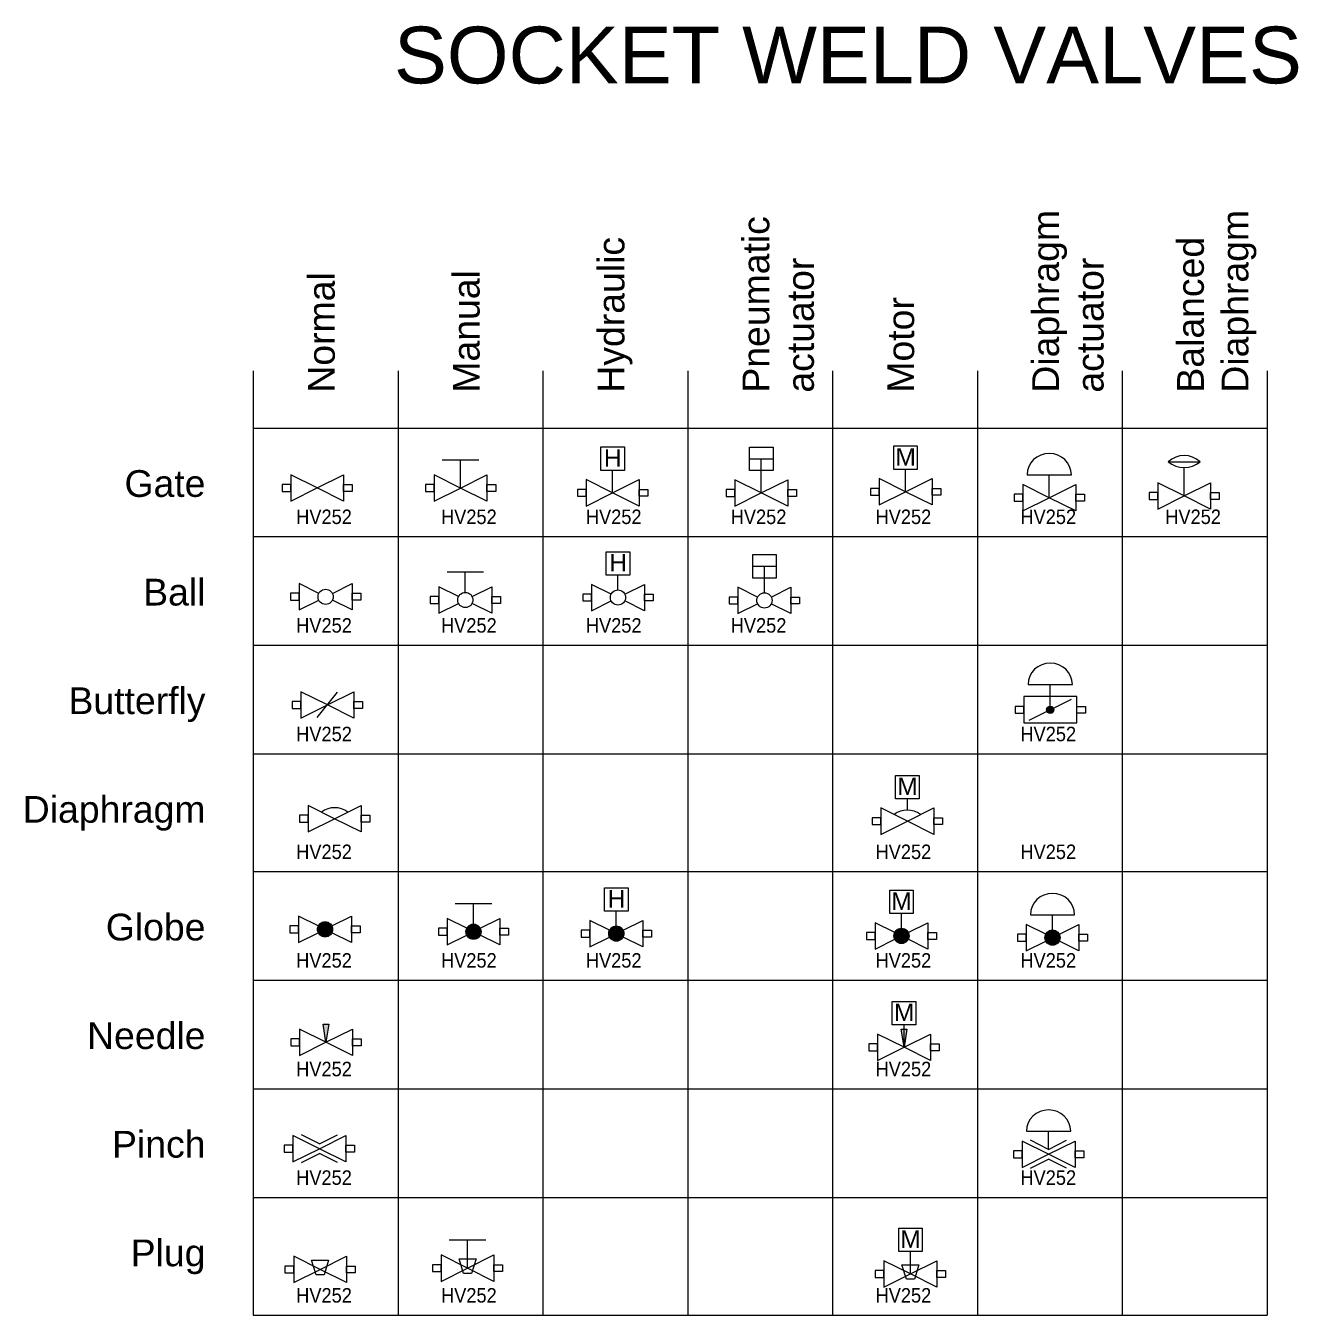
# Model space of a CAD drawing. Header units: millimetres. Extents: x -193 to 823, y -32 to 284.
# Drawn here: x 646.9 to 822.6, y 103.4 to 281.5 of the extents above; entities that cross this region are included whole.
import ezdxf
from ezdxf.enums import TextEntityAlignment as Align

# ---------------------------------------------------------------- set-up
doc = ezdxf.new("R2010")
doc.units = ezdxf.units.MM
doc.layers.add('-Testi', color=7, linetype='Continuous', lineweight=35)
doc.styles.get("Standard").update_dxf_attribs({"font": 'arial.ttf'})

# ---------------------------------------------------------------- blocks, each defined once
blk = doc.blocks.new('Valve Gate Socket Weld')
for points in [[(0, 0), (-3.65, 1.82), (-3.65, -1.82), (0, 0)], [(0, 0), (3.65, 1.82), (3.65, -1.82), (0, 0)]]:
    blk.add_lwpolyline(points)
for points in [[(-3.65, 0.48), (-4.85, 0.48), (-4.85, -0.48), (-3.65, -0.48)], [(3.65, 0.48), (4.85, 0.48), (4.85, -0.48), (3.65, -0.48)]]:
    blk.add_lwpolyline(points, close=True)
at = {"flags": 1}
for tag, p, height in [('TYPE', (0, 0), 0.25), ('DESCRIPTION', (-0.18, -0.41), 0.0703), ('CONNECTIONTYPE', (0, -0.24), 0.1)]:
    blk.add_attdef(tag, p, '', height=height, dxfattribs=at)
blk = doc.blocks.new('Valve Gate Manual Socket  Weld')
for p, q in [((-2.52, 3.91), (2.52, 3.91)), ((0, 0), (0, 3.91))]:
    blk.add_line(p, q)
for points in [[(0, 0), (-3.65, 1.82), (-3.65, -1.82), (0, 0)], [(0, 0), (3.65, 1.82), (3.65, -1.82), (0, 0)]]:
    blk.add_lwpolyline(points)
for points in [[(-3.65, 0.48), (-4.85, 0.48), (-4.85, -0.48), (-3.65, -0.48)], [(3.65, 0.48), (4.85, 0.48), (4.85, -0.48), (3.65, -0.48)]]:
    blk.add_lwpolyline(points, close=True)
at = {"flags": 1}
for tag, p, height in [('TYPE', (0, 0), 0.25), ('DESCRIPTION', (-0.05, -0.45), 0.0703), ('CONNECTIONTYPE', (0, -0.24), 0.1)]:
    blk.add_attdef(tag, p, '', height=height, dxfattribs=at)
blk = doc.blocks.new('Valve Gate Hydraulic Socket  Weld')
blk.add_line((0, 0), (0, 3.1))
for points in [[(-1.62, 3.1), (-1.62, 6.33), (1.62, 6.33), (1.62, 3.1)], [(-3.65, 0.48), (-4.85, 0.48), (-4.85, -0.48), (-3.65, -0.48)], [(3.65, 0.48), (4.85, 0.48), (4.85, -0.48), (3.65, -0.48)]]:
    blk.add_lwpolyline(points, close=True)
for points in [[(0, 0), (-3.65, 1.82), (-3.65, -1.82), (0, 0)], [(0, 0), (3.65, 1.82), (3.65, -1.82), (0, 0)]]:
    blk.add_lwpolyline(points)
at = {"layer": '-Testi', "insert": (0.01, 4.81), "char_height": 2.42, "width": 2.8313, "attachment_point": 5}
blk.add_mtext('H', dxfattribs=at)
at = {"flags": 1}
for tag, p, height in [('TYPE', (0, 0), 0.234), ('CONNECTIONTYPE', (0, -0.25), 0.1), ('DESCRIPTION', (0.03, -0.38), 0.0703)]:
    blk.add_attdef(tag, p, '', height=height, dxfattribs=at)
blk = doc.blocks.new('Valve Gate Pneumatic Socket Weld')
for p, q in [((-1.62, 4.73), (1.62, 4.73)), ((0, 0.01), (0, 4.73))]:
    blk.add_line(p, q)
for points in [[(-1.62, 3.11), (-1.62, 6.35), (1.62, 6.35), (1.62, 3.11)], [(-3.65, 0.49), (-4.85, 0.49), (-4.85, -0.46), (-3.65, -0.46)], [(3.65, 0.49), (4.85, 0.49), (4.85, -0.46), (3.65, -0.46)]]:
    blk.add_lwpolyline(points, close=True)
for points in [[(0, 0.01), (-3.65, 1.84), (-3.65, -1.81), (0, 0.01)], [(0, 0.01), (3.65, 1.84), (3.65, -1.81), (0, 0.01)]]:
    blk.add_lwpolyline(points)
at = {"flags": 1}
for tag, p, height in [('TYPE', (0, 0), 0.25), ('CONNECTIONTYPE', (0, -0.22), 0.1), ('DESCRIPTION', (0.01, -0.4), 0.0703)]:
    blk.add_attdef(tag, p, '', height=height, dxfattribs=at)
blk = doc.blocks.new('Valve Gate Motor Socket Weld')
blk.add_line((0, 0), (0, 3.1))
for points in [[(-1.62, 3.1), (-1.62, 6.33), (1.62, 6.33), (1.62, 3.1)], [(-3.65, 0.48), (-4.85, 0.48), (-4.85, -0.48), (-3.65, -0.48)], [(3.65, 0.48), (4.85, 0.48), (4.85, -0.48), (3.65, -0.48)]]:
    blk.add_lwpolyline(points, close=True)
for points in [[(0, 0), (-3.65, 1.82), (-3.65, -1.82), (0, 0)], [(0, 0), (3.65, 1.82), (3.65, -1.82), (0, 0)]]:
    blk.add_lwpolyline(points)
at = {"layer": '-Testi', "insert": (0.01, 4.81), "char_height": 2.42, "width": 2.8313, "attachment_point": 5}
blk.add_mtext('M', dxfattribs=at)
at = {"flags": 1}
for tag, p, height in [('TYPE', (0, 0), 0.25), ('CONNECTIONTYPE', (0, -0.24), 0.1), ('DESCRIPTION', (0.06, -0.49), 0.0703)]:
    blk.add_attdef(tag, p, '', height=height, dxfattribs=at)
blk = doc.blocks.new('Valve Ball Socket Weld')
for points in [[(-0.94, 0.47), (-3.65, 1.82), (-3.65, -1.82), (-0.94, -0.47)], [(0.94, 0.47), (3.65, 1.82), (3.65, -1.82), (0.94, -0.47)]]:
    blk.add_lwpolyline(points)
for points in [[(-3.65, 0.48), (-4.85, 0.48), (-4.85, -0.48), (-3.65, -0.48)], [(3.65, 0.48), (4.85, 0.48), (4.85, -0.48), (3.65, -0.48)]]:
    blk.add_lwpolyline(points, close=True)
blk.add_circle((0, 0), 1.05)
at = {"flags": 1}
for tag, p, height in [('TYPE', (0, 0), 0.25), ('CONNECTIONTYPE', (0, -0.24), 0.1), ('DESCRIPTION', (0.02, -0.43), 0.0703)]:
    blk.add_attdef(tag, p, '', height=height, dxfattribs=at)
blk = doc.blocks.new('Valve Gate Diaphragm Pneumatic Socket Weld')
for p, q in [((-3.05, 3.19), (3.05, 3.19)), ((0, 0.01), (0, 3.19))]:
    blk.add_line(p, q)
for points in [[(0, 0.01), (-3.65, 1.84), (-3.65, -1.81), (0, 0.01)], [(0, 0.01), (3.65, 1.84), (3.65, -1.81), (0, 0.01)]]:
    blk.add_lwpolyline(points)
for points in [[(-3.65, 0.49), (-4.85, 0.49), (-4.85, -0.46), (-3.65, -0.46)], [(3.65, 0.49), (4.85, 0.49), (4.85, -0.46), (3.65, -0.46)]]:
    blk.add_lwpolyline(points, close=True)
blk.add_ellipse((0, 3.19), major_axis=(-3.05, 0), ratio=0.967342, start_param=3.141593, end_param=6.283185)
at = {"flags": 1}
for tag, p, height in [('TYPE', (0, 0), 0.25), ('CONNECTIONTYPE', (0.02, -0.28), 0.1), ('DESCRIPTION', (0.04, -0.44), 0.0703)]:
    blk.add_attdef(tag, p, '', height=height, dxfattribs=at)
blk = doc.blocks.new('Valve Gate Balance Diaphgram Socket Flange')
for p, q in [((-2.2, 4.71), (2.2, 4.71)), ((0, 0), (0, 3.92))]:
    blk.add_line(p, q)
for points in [[(0, 0), (-3.65, 1.82), (-3.65, -1.82), (0, 0)], [(0, 0), (3.65, 1.82), (3.65, -1.82), (0, 0)]]:
    blk.add_lwpolyline(points)
for points in [[(-3.65, 0.48), (-4.85, 0.48), (-4.85, -0.48), (-3.65, -0.48)], [(3.65, 0.48), (4.85, 0.48), (4.85, -0.48), (3.65, -0.48)]]:
    blk.add_lwpolyline(points, close=True)
for centre, radius, start, end in [((0, 2.31), 3.26, 47.5925, 132.4075), ((0, 7.36), 3.44, 230.2863, 309.7137)]:
    blk.add_arc(centre, radius, start, end)
at = {"flags": 1}
for tag, p, height in [('TYPE', (0, 0), 0.25), ('CONNECTIONTYPE', (0, -0.24), 0.1), ('DESCRIPTION', (0.09, -0.34), 0.0703)]:
    blk.add_attdef(tag, p, '', height=height, dxfattribs=at)
blk = doc.blocks.new('Valve Ball Manual Socket Weld')
for p, q in [((-2.52, 3.91), (2.52, 3.91)), ((0, 1.05), (0, 3.91))]:
    blk.add_line(p, q)
for points in [[(-0.94, 0.47), (-3.65, 1.82), (-3.65, -1.82), (-0.94, -0.47)], [(0.94, 0.47), (3.65, 1.82), (3.65, -1.82), (0.94, -0.47)]]:
    blk.add_lwpolyline(points)
for points in [[(-3.65, 0.48), (-4.85, 0.48), (-4.85, -0.48), (-3.65, -0.48)], [(3.65, 0.48), (4.85, 0.48), (4.85, -0.48), (3.65, -0.48)]]:
    blk.add_lwpolyline(points, close=True)
blk.add_circle((0, 0), 1.05)
at = {"flags": 1}
for tag, p, height in [('TYPE', (0, 0), 0.25), ('CONNECTIONTYPE', (0, -0.24), 0.1), ('DESCRIPTION', (0.08, -0.5), 0.0703)]:
    blk.add_attdef(tag, p, '', height=height, dxfattribs=at)
blk = doc.blocks.new('Valve Ball Hydraulic Socket Weld')
blk.add_line((0, 1.05), (0, 3.1))
for points in [[(-1.62, 3.1), (-1.62, 6.33), (1.62, 6.33), (1.62, 3.1)], [(-3.65, 0.48), (-4.85, 0.48), (-4.85, -0.48), (-3.65, -0.48)], [(3.65, 0.48), (4.85, 0.48), (4.85, -0.48), (3.65, -0.48)]]:
    blk.add_lwpolyline(points, close=True)
for points in [[(-0.94, 0.47), (-3.64, 1.82), (-3.64, -1.82), (-0.94, -0.47)], [(0.94, 0.47), (3.65, 1.82), (3.65, -1.82), (0.94, -0.47)]]:
    blk.add_lwpolyline(points)
blk.add_circle((0, 0), 1.05)
at = {"layer": '-Testi', "insert": (0.01, 4.81), "char_height": 2.42, "width": 2.8313, "attachment_point": 5}
blk.add_mtext('H', dxfattribs=at)
at = {"flags": 1}
for tag, p, height in [('TYPE', (0, 0), 0.25), ('CONNECTIONTYPE', (0, -0.24), 0.1), ('DESCRIPTION', (0.05, -0.54), 0.0703)]:
    blk.add_attdef(tag, p, '', height=height, dxfattribs=at)
blk = doc.blocks.new('Valve Ball with Pneumatic actuator Socket Weld')
for p, q in [((-1.61, 4.72), (1.63, 4.72)), ((0.01, 1.06), (0.01, 4.72))]:
    blk.add_line(p, q)
for points in [[(-1.61, 3.1), (-1.61, 6.34), (1.63, 6.34), (1.63, 3.1)], [(-3.65, 0.48), (-4.85, 0.48), (-4.85, -0.48), (-3.65, -0.48)], [(3.65, 0.48), (4.85, 0.48), (4.85, -0.48), (3.65, -0.48)]]:
    blk.add_lwpolyline(points, close=True)
for points in [[(-0.93, 0.48), (-3.64, 1.83), (-3.64, -1.82), (-0.93, -0.46)], [(0.95, 0.48), (3.65, 1.83), (3.65, -1.82), (0.95, -0.46)]]:
    blk.add_lwpolyline(points)
blk.add_circle((0.01, 0.01), 1.05)
at = {"flags": 1}
for tag, p, height in [('TYPE', (0, 0), 0.1), ('CONNECTIONTYPE', (0, -0.24), 0.1), ('DESCRIPTION', (0.02, -0.43), 0.0703)]:
    blk.add_attdef(tag, p, '', height=height, dxfattribs=at)
blk = doc.blocks.new('Valve Butterfly Pneumatic Socket Weld')
h = blk.add_hatch(color=256)
h.dxf.hatch_style = 1
h.paths.add_polyline_path([(0.5, 0, 1), (-0.5, 0, 1)])
for p, q in [((-3.05, 3.51), (3.06, 3.51)), ((0, 0.5), (0, 3.51)), ((-2.91, -1.45), (2.91, 1.45))]:
    blk.add_line(p, q)
for points in [[(-3.64, -1.82), (3.65, -1.82), (3.65, 1.82), (-3.64, 1.82)], [(-3.65, 0.48), (-4.85, 0.48), (-4.85, -0.48), (-3.65, -0.48)], [(3.65, 0.48), (4.85, 0.48), (4.85, -0.48), (3.65, -0.48)]]:
    blk.add_lwpolyline(points, close=True)
blk.add_circle((0, 0), 0.5)
blk.add_ellipse((0, 3.51), major_axis=(-3.05, 0), ratio=0.967342, start_param=3.141593, end_param=6.283185)
at = {"flags": 1}
for tag, p, height in [('CONNECTIONTYPE', (-0.1, -0.85), 0.1), ('DESCRIPTION', (0, -1.19), 0.0703), ('TYPE', (0.57, -0.45), 0.25)]:
    blk.add_attdef(tag, p, '', height=height, dxfattribs=at)
blk = doc.blocks.new('Valve Butterfly Socket Weld')
blk.add_line((-1.4, -1.75), (1.4, 1.75))
for points in [[(0, 0), (-3.65, 1.82), (-3.65, -1.82), (0, 0)], [(0, 0), (3.65, 1.82), (3.65, -1.82), (0, 0)]]:
    blk.add_lwpolyline(points)
for points in [[(-3.65, 0.48), (-4.85, 0.48), (-4.85, -0.48), (-3.65, -0.48)], [(3.65, 0.48), (4.85, 0.48), (4.85, -0.48), (3.65, -0.48)]]:
    blk.add_lwpolyline(points, close=True)
at = {"flags": 1}
for tag, p, height in [('TYPE', (0, 0), 0.25), ('CONNECTIONTYPE', (0, -0.24), 0.1), ('DESCRIPTION', (0.03, -0.44), 0.0703)]:
    blk.add_attdef(tag, p, '', height=height, dxfattribs=at)
blk = doc.blocks.new('Valve Diaphragm Socket Weld')
for points in [[(0, 0), (-3.65, 1.82), (-3.65, -1.82), (0, 0)], [(0, 0), (3.65, 1.82), (3.65, -1.82), (0, 0)]]:
    blk.add_lwpolyline(points)
for points in [[(-3.65, 0.48), (-4.85, 0.48), (-4.85, -0.48), (-3.65, -0.48)], [(3.65, 0.48), (4.85, 0.48), (4.85, -0.48), (3.65, -0.48)]]:
    blk.add_lwpolyline(points, close=True)
blk.add_arc((0, -1.53), 3.05, 53.283, 126.717)
at = {"flags": 1}
for tag, p, height in [('TYPE', (0, 0), 0.25), ('DESCRIPTION', (1.26, 0.02), 0.0703), ('CONNECTIONTYPE', (1.02, -0.32), 0.1)]:
    blk.add_attdef(tag, p, '', height=height, dxfattribs=at)
blk = doc.blocks.new('Valve Diaphragm Motor Socket Weld')
blk.add_line((0, 1.52), (0, 3.1))
for points in [[(-1.62, 3.1), (-1.62, 6.33), (1.62, 6.33), (1.62, 3.1)], [(-3.65, 0.48), (-4.85, 0.48), (-4.85, -0.48), (-3.65, -0.48)], [(3.65, 0.48), (4.85, 0.48), (4.85, -0.48), (3.65, -0.48)]]:
    blk.add_lwpolyline(points, close=True)
for points in [[(0, 0), (-3.65, 1.82), (-3.65, -1.82), (0, 0)], [(0, 0), (3.65, 1.82), (3.65, -1.82), (0, 0)]]:
    blk.add_lwpolyline(points)
blk.add_arc((0, -1.53), 3.05, 53.283, 126.717)
at = {"layer": '-Testi', "insert": (0.01, 4.81), "char_height": 2.42, "width": 2.8313, "attachment_point": 5}
blk.add_mtext('M', dxfattribs=at)
at = {"flags": 1}
for tag, p, height in [('TYPE', (0, 0), 0.146), ('DESCRIPTION', (0.78, -0.04), 0.0703), ('CONNECTIONTYPE', (0, -0.24), 0.1)]:
    blk.add_attdef(tag, p, '', height=height, dxfattribs=at)
blk = doc.blocks.new('Valve Globe Socket Weld')
h = blk.add_hatch(color=256)
h.dxf.hatch_style = 1
h.paths.add_polyline_path([(1.05, 0, 1), (-1.05, 0, 1)])
for points in [[(-0.94, 0.47), (-3.65, 1.82), (-3.65, -1.82), (-0.94, -0.47)], [(0.94, 0.47), (3.65, 1.82), (3.65, -1.82), (0.94, -0.47)]]:
    blk.add_lwpolyline(points)
for points in [[(-3.65, 0.48), (-4.85, 0.48), (-4.85, -0.48), (-3.65, -0.48)], [(3.65, 0.48), (4.85, 0.48), (4.85, -0.48), (3.65, -0.48)]]:
    blk.add_lwpolyline(points, close=True)
blk.add_circle((0, 0), 1.05)
at = {"flags": 1}
for tag, p, height in [('TYPE', (1.6, -0.01), 0.25), ('CONNECTIONTYPE', (1.53, -0.24), 0.1), ('DESCRIPTION', (1.66, -0.41), 0.0703)]:
    blk.add_attdef(tag, p, '', height=height, dxfattribs=at)
blk = doc.blocks.new('Valve Manual Globe Socket Weld')
h = blk.add_hatch(color=256)
h.dxf.hatch_style = 1
h.paths.add_polyline_path([(1.05, 0, 1), (-1.05, 0, 1)])
for p, q in [((-2.52, 3.91), (2.52, 3.91)), ((0, 1.05), (0, 3.91))]:
    blk.add_line(p, q)
for points in [[(-0.94, 0.47), (-3.65, 1.82), (-3.65, -1.82), (-0.94, -0.47)], [(0.94, 0.47), (3.65, 1.82), (3.65, -1.82), (0.94, -0.47)]]:
    blk.add_lwpolyline(points)
for points in [[(-3.65, 0.48), (-4.85, 0.48), (-4.85, -0.48), (-3.65, -0.48)], [(3.65, 0.48), (4.85, 0.48), (4.85, -0.48), (3.65, -0.48)]]:
    blk.add_lwpolyline(points, close=True)
blk.add_circle((0, 0), 1.05)
at = {"flags": 1}
for tag, p, height in [('DESCRIPTION', (1.88, 0.06), 0.0703), ('CONNECTIONTYPE', (1.69, -0.24), 0.1), ('TYPE', (1.81, -0.64), 0.106)]:
    blk.add_attdef(tag, p, '', height=height, dxfattribs=at)
blk = doc.blocks.new('Valve Globe Hydraulic Socket Weld')
h = blk.add_hatch(color=256)
h.dxf.hatch_style = 1
h.paths.add_polyline_path([(1.05, 0, 1), (-1.05, 0, 1)])
blk.add_line((0, 1.05), (0, 3.1))
for points in [[(-1.62, 3.1), (-1.62, 6.33), (1.62, 6.33), (1.62, 3.1)], [(-3.65, 0.48), (-4.85, 0.48), (-4.85, -0.48), (-3.65, -0.48)], [(3.65, 0.48), (4.85, 0.48), (4.85, -0.48), (3.65, -0.48)]]:
    blk.add_lwpolyline(points, close=True)
for points in [[(-0.94, 0.47), (-3.65, 1.82), (-3.65, -1.82), (-0.94, -0.47)], [(0.94, 0.47), (3.65, 1.82), (3.65, -1.82), (0.94, -0.47)]]:
    blk.add_lwpolyline(points)
blk.add_circle((0, 0), 1.05)
at = {"layer": '-Testi', "insert": (0.01, 4.81), "char_height": 2.42, "width": 2.8313, "attachment_point": 5}
blk.add_mtext('H', dxfattribs=at)
at = {"flags": 1}
for tag, p, height in [('TYPE', (1.42, 0.1), 0.0576), ('DESCRIPTION', (1.73, -0.06), 0.0703), ('CONNECTIONTYPE', (1.44, -0.37), 0.1)]:
    blk.add_attdef(tag, p, '', height=height, dxfattribs=at)
blk = doc.blocks.new('Valve Globe Motor Socket Weld')
h = blk.add_hatch(color=256)
h.dxf.hatch_style = 1
h.paths.add_polyline_path([(1.05, 0, 1), (-1.05, 0, 1)])
blk.add_line((0, 1.05), (0, 3.1))
for points in [[(-1.62, 3.1), (-1.62, 6.33), (1.62, 6.33), (1.62, 3.1)], [(-3.65, 0.48), (-4.85, 0.48), (-4.85, -0.48), (-3.65, -0.48)], [(3.65, 0.48), (4.85, 0.48), (4.85, -0.48), (3.65, -0.48)]]:
    blk.add_lwpolyline(points, close=True)
for points in [[(-0.94, 0.47), (-3.65, 1.82), (-3.65, -1.82), (-0.94, -0.47)], [(0.94, 0.47), (3.65, 1.82), (3.65, -1.82), (0.94, -0.47)]]:
    blk.add_lwpolyline(points)
blk.add_circle((0, 0), 1.05)
at = {"layer": '-Testi', "insert": (0.01, 4.81), "char_height": 2.42, "width": 2.8313, "attachment_point": 5}
blk.add_mtext('M', dxfattribs=at)
at = {"flags": 1}
for tag, p, height in [('TYPE', (1.79, 0.01), 0.25), ('CONNECTIONTYPE', (1.6, -0.24), 0.1), ('DESCRIPTION', (1.81, -0.58), 0.0703)]:
    blk.add_attdef(tag, p, '', height=height, dxfattribs=at)
blk = doc.blocks.new('Valve Globe Pneumatic Socket Weld')
h = blk.add_hatch(color=256)
h.dxf.hatch_style = 1
h.paths.add_polyline_path([(1.05, 0, 1), (-1.05, 0, 1)])
for p, q in [((-3.05, 3.17), (3.05, 3.17)), ((0, 1.05), (0, 3.17))]:
    blk.add_line(p, q)
for points in [[(-0.94, 0.47), (-3.65, 1.82), (-3.65, -1.82), (-0.94, -0.47)], [(0.94, 0.47), (3.65, 1.82), (3.65, -1.82), (0.94, -0.47)]]:
    blk.add_lwpolyline(points)
for points in [[(-3.65, 0.48), (-4.85, 0.48), (-4.85, -0.48), (-3.65, -0.48)], [(3.65, 0.48), (4.85, 0.48), (4.85, -0.48), (3.65, -0.48)]]:
    blk.add_lwpolyline(points, close=True)
blk.add_circle((0, 0), 1.05)
blk.add_ellipse((0, 3.17), major_axis=(-3.05, 0), ratio=0.967342, start_param=3.141593, end_param=6.283185)
at = {"flags": 1}
for tag, p, height in [('CONNECTIONTYPE', (1.44, 0.03), 0.1), ('TYPE', (1.64, 0.22), 0.0593), ('DESCRIPTION', (1.65, -0.26), 0.0703)]:
    blk.add_attdef(tag, p, '', height=height, dxfattribs=at)
blk = doc.blocks.new('Valve Needle Socket Weld')
h = blk.add_hatch(color=256)
h.dxf.hatch_style = 1
h.paths.add_polyline_path([(0.4, 2.5), (-0.4, 2.5), (0, 0)])
for points in [[(0, 0), (-3.65, 1.82), (-3.65, -1.82), (0, 0)], [(0, 0), (-0.4, 2.5), (0.4, 2.5), (0, 0)], [(0, 0), (3.65, 1.82), (3.65, -1.82), (0, 0)]]:
    blk.add_lwpolyline(points)
for points in [[(-3.65, 0.48), (-4.85, 0.48), (-4.85, -0.48), (-3.65, -0.48)], [(3.65, 0.48), (4.85, 0.48), (4.85, -0.48), (3.65, -0.48)]]:
    blk.add_lwpolyline(points, close=True)
at = {"flags": 1}
for tag, p, height in [('TYPE', (0, 0), 0.0153), ('DESCRIPTION', (0.53, -0.04), 0.0703), ('CONNECTIONTYPE', (0, -0.24), 0.1)]:
    blk.add_attdef(tag, p, '', height=height, dxfattribs=at)
blk = doc.blocks.new('Valve Needle Motor Socket Weld')
h = blk.add_hatch(color=256)
h.dxf.hatch_style = 1
h.paths.add_polyline_path([(0.4, 2.5), (-0.4, 2.5), (0, 0)])
blk.add_line((0, 0), (0, 3.1))
for points in [[(-1.62, 3.1), (-1.62, 6.33), (1.62, 6.33), (1.62, 3.1)], [(-3.65, 0.48), (-4.85, 0.48), (-4.85, -0.48), (-3.65, -0.48)], [(3.65, 0.48), (4.85, 0.48), (4.85, -0.48), (3.65, -0.48)]]:
    blk.add_lwpolyline(points, close=True)
for points in [[(0, 0), (-3.65, 1.82), (-3.65, -1.82), (0, 0)], [(0, 0), (-0.4, 2.5), (0.4, 2.5), (0, 0)], [(0, 0), (3.65, 1.82), (3.65, -1.82), (0, 0)]]:
    blk.add_lwpolyline(points)
at = {"layer": '-Testi', "insert": (0.01, 4.81), "char_height": 2.42, "width": 2.8313, "attachment_point": 5}
blk.add_mtext('M', dxfattribs=at)
at = {"flags": 1}
for tag, p, height in [('TYPE', (0, 0), 0.0761), ('DESCRIPTION', (0.58, 0.02), 0.0703), ('CONNECTIONTYPE', (0, -0.24), 0.1)]:
    blk.add_attdef(tag, p, '', height=height, dxfattribs=at)
blk = doc.blocks.new('Valve Pinch Socket Weld')
for points in [[(0, 0), (-3.65, 1.82), (-3.65, -1.82), (0, 0)], [(0, 0.67), (-2.49, 1.92)], [(0, 0.67), (2.49, 1.92)], [(0, 0), (3.65, 1.82), (3.65, -1.82), (0, 0)], [(-2.49, -1.92), (0, -0.67)], [(2.49, -1.92), (0, -0.67)]]:
    blk.add_lwpolyline(points)
for points in [[(-3.65, 0.48), (-4.85, 0.48), (-4.85, -0.48), (-3.65, -0.48)], [(3.65, 0.48), (4.85, 0.48), (4.85, -0.48), (3.65, -0.48)]]:
    blk.add_lwpolyline(points, close=True)
at = {"flags": 1}
for tag, p, height in [('TYPE', (0, 0), 0.117), ('DESCRIPTION', (0.78, 0.12), 0.0703), ('CONNECTIONTYPE', (0, -0.24), 0.1)]:
    blk.add_attdef(tag, p, '', height=height, dxfattribs=at)
blk = doc.blocks.new('Valve Pinch Pneumatic Socket Weld')
for p, q in [((-3.05, 3.17), (3.05, 3.17)), ((0, 0.67), (0, 3.17))]:
    blk.add_line(p, q)
for points in [[(0, 0), (-3.65, 1.82), (-3.65, -1.82), (0, 0)], [(0, 0.67), (-2.49, 1.92)], [(0, 0.67), (2.49, 1.92)], [(0, 0), (3.65, 1.82), (3.65, -1.82), (0, 0)], [(-2.49, -1.92), (0, -0.67)], [(2.49, -1.92), (0, -0.67)]]:
    blk.add_lwpolyline(points)
for points in [[(-3.65, 0.48), (-4.85, 0.48), (-4.85, -0.48), (-3.65, -0.48)], [(3.65, 0.48), (4.85, 0.48), (4.85, -0.48), (3.65, -0.48)]]:
    blk.add_lwpolyline(points, close=True)
blk.add_ellipse((0, 3.17), major_axis=(-3.05, 0), ratio=0.967342, start_param=3.141593, end_param=6.283185)
at = {"flags": 1}
for tag, p, height in [('TYPE', (0, 0), 0.226), ('CONNECTIONTYPE', (0, -0.24), 0.1), ('DESCRIPTION', (1.6, -0.25), 0.0703)]:
    blk.add_attdef(tag, p, '', height=height, dxfattribs=at)
blk = doc.blocks.new('Valve Plug Socket Weld')
for points in [[(0, 0), (-3.65, 1.82), (-3.65, -1.82), (0, 0)], [(0, 0), (3.65, 1.82), (3.65, -1.82), (0, 0)], [(-1.17, 1.28), (1.18, 1.28), (0.57, -0.74), (-0.56, -0.74), (-1.17, 1.28)]]:
    blk.add_lwpolyline(points)
for points in [[(-3.65, 0.48), (-4.85, 0.48), (-4.85, -0.48), (-3.65, -0.48)], [(3.65, 0.48), (4.85, 0.48), (4.85, -0.48), (3.65, -0.48)]]:
    blk.add_lwpolyline(points, close=True)
at = {"flags": 1}
for tag, p, height in [('TYPE', (0, 0), 0.0543), ('CONNECTIONTYPE', (0, -0.24), 0.1), ('DESCRIPTION', (0.89, -0.4), 0.0703)]:
    blk.add_attdef(tag, p, '', height=height, dxfattribs=at)
blk = doc.blocks.new('Valve Plug Manual Socket Weld')
for p, q in [((-2.52, 3.91), (2.52, 3.91)), ((0, 0), (0, 3.91))]:
    blk.add_line(p, q)
for points in [[(0, 0), (-3.65, 1.82), (-3.65, -1.82), (0, 0)], [(0, 0), (3.65, 1.82), (3.65, -1.82), (0, 0)], [(-1.17, 1.28), (1.18, 1.28), (0.57, -0.74), (-0.56, -0.74), (-1.17, 1.28)]]:
    blk.add_lwpolyline(points)
for points in [[(-3.65, 0.48), (-4.85, 0.48), (-4.85, -0.48), (-3.65, -0.48)], [(3.65, 0.48), (4.85, 0.48), (4.85, -0.48), (3.65, -0.48)]]:
    blk.add_lwpolyline(points, close=True)
at = {"flags": 1}
for tag, p, height in [('TYPE', (0, 0), 0.117), ('CONNECTIONTYPE', (0, -0.24), 0.1), ('DESCRIPTION', (1.23, -0.57), 0.0703)]:
    blk.add_attdef(tag, p, '', height=height, dxfattribs=at)
blk = doc.blocks.new('Valve Plug Motor Socket Weld')
blk.add_line((0, 0), (0, 3.1))
for points in [[(-1.62, 3.1), (-1.62, 6.33), (1.62, 6.33), (1.62, 3.1)], [(-3.65, 0.48), (-4.85, 0.48), (-4.85, -0.48), (-3.65, -0.48)], [(3.65, 0.48), (4.85, 0.48), (4.85, -0.48), (3.65, -0.48)]]:
    blk.add_lwpolyline(points, close=True)
for points in [[(0, 0), (-3.65, 1.82), (-3.65, -1.82), (0, 0)], [(0, 0), (3.65, 1.82), (3.65, -1.82), (0, 0)], [(-1.17, 1.28), (1.18, 1.28), (0.57, -0.74), (-0.56, -0.74), (-1.17, 1.28)]]:
    blk.add_lwpolyline(points)
at = {"layer": '-Testi', "insert": (0.01, 4.81), "char_height": 2.42, "width": 2.8313, "attachment_point": 5}
blk.add_mtext('M', dxfattribs=at)
at = {"flags": 1}
for tag, p, height in [('TYPE', (0, 0), 0.0733), ('CONNECTIONTYPE', (0, -0.24), 0.1), ('DESCRIPTION', (1.23, -0.57), 0.0703)]:
    blk.add_attdef(tag, p, '', height=height, dxfattribs=at)
blk = doc.blocks.new('Tag_block')
at = {"flags": 1}
for tag, p in [('ACT_NO_NC', (0, 0)), ('SKID', (0, 0)), ('SEAL_MAT', (0, 0)), ('SIZE', (0, 0)), ('SUPPLIER', (0, 0)), ('Q(m3/h)', (0, 0)), ('CAP.(TANK L)', (0, 0)), ('CONNECTIONTYPE', (0, 0)), ('UNIT', (0, 0)), ('PN_bar', (0, 0)), ('DESCRIPTION', (0, 0)), ('POWER_KW', (0, 0)), ('MODEL', (0, 0)), ('NOTES', (0, 0)), ('DATASHEET', (0, 0)), ('FLUID', (0, 0)), ('MATERIAL', (0, 0)), ('BRAND', (0, 0)), ('TYPE', (-11.4, -6.1))]:
    blk.add_attdef(tag, p, '', height=2.5, dxfattribs=at)
at = {"color": 0, "linetype": 'ByBlock', "lineweight": -2}
blk.add_attdef('#(TARGETOBJECT.TAG)', text='', height=2.5, dxfattribs=at).set_placement((0, 0), align=Align.MIDDLE_CENTER)

msp = doc.modelspace()

# ---------------------------------------------------------------- linework, layer by layer
for p, q in [((678.29, 233.8), (678.29, 103.38)), ((698.29, 233.8), (698.29, 103.38)), ((718.29, 233.8), (718.29, 103.38)), ((738.29, 233.8), (738.29, 103.38)), ((758.29, 233.8), (758.29, 103.38)), ((778.29, 233.8), (778.29, 103.38)), ((798.29, 233.8), (798.29, 103.38)), ((818.29, 233.8), (818.29, 103.38)), ((678.29, 225.92), (818.29, 225.92)), ((678.29, 210.92), (818.29, 210.92)), ((678.29, 195.92), (818.29, 195.92)), ((678.29, 180.92), (818.29, 180.92)), ((678.29, 164.65), (818.29, 164.65)), ((678.29, 149.65), (818.29, 149.65)), ((678.29, 134.65), (818.29, 134.65)), ((678.29, 119.65), (818.29, 119.65)), ((678.29, 103.38), (818.29, 103.38))]:
    msp.add_line(p, q)

# ---------------------------------------------------------------- block references
for name, p in [('Valve Gate Hydraulic Socket  Weld', (727.92, 216.97)), ('Valve Gate Pneumatic Socket Weld', (748.45, 216.94)), ('Valve Gate Motor Socket Weld', (768.37, 217.11)), ('Valve Gate Manual Socket  Weld', (706.92, 217.63)), ('Valve Gate Diaphragm Pneumatic Socket Weld', (788.21, 216.28)), ('Valve Gate Balance Diaphgram Socket Flange', (806.84, 216.55)), ('Valve Gate Socket Weld', (687.12, 217.64)), ('Valve Ball Hydraulic Socket Weld', (728.66, 202.51)), ('Valve Ball with Pneumatic actuator Socket Weld', (748.87, 202.1)), ('Valve Ball Manual Socket Weld', (707.58, 202.17)), ('Valve Ball Socket Weld', (688.29, 202.61)), ('Valve Butterfly Pneumatic Socket Weld', (788.35, 187)), ('Valve Butterfly Socket Weld', (688.54, 187.68)), ('Valve Diaphragm Motor Socket Weld', (768.62, 171.62)), ('Valve Diaphragm Socket Weld', (689.53, 171.96)), ('Valve Globe Hydraulic Socket Weld', (728.43, 156.09)), ('Valve Globe Motor Socket Weld', (767.81, 155.77)), ('Valve Globe Pneumatic Socket Weld', (788.66, 155.53)), ('Valve Globe Socket Weld', (688.21, 156.68)), ('Valve Manual Globe Socket Weld', (708.71, 156.35)), ('Valve Needle Motor Socket Weld', (768.16, 140.4)), ('Valve Needle Socket Weld', (688.33, 141.08)), ('Valve Pinch Pneumatic Socket Weld', (788.12, 125.62)), ('Valve Pinch Socket Weld', (687.43, 126.38)), ('Valve Plug Motor Socket Weld', (769.04, 109.08)), ('Valve Plug Manual Socket Weld', (707.88, 109.88)), ('Valve Plug Socket Weld', (687.53, 109.7))]:
    msp.add_blockref(name, p)
ref = msp.add_blockref('Tag_block', (688.07, 213.66))
ref.add_attrib('#(TargetObject.Tag)', 'HV252', dxfattribs={"color": 0, "linetype": 'ByBlock', "lineweight": -2, "height": 2, "width": 0.9}).set_placement((688.07, 213.66), align=Align.MIDDLE_CENTER)
ref = msp.add_blockref('Tag_block', (708.07, 213.66))
ref.add_attrib('#(TargetObject.Tag)', 'HV252', dxfattribs={"color": 0, "linetype": 'ByBlock', "lineweight": -2, "height": 2, "width": 0.9}).set_placement((708.07, 213.66), align=Align.MIDDLE_CENTER)
ref = msp.add_blockref('Tag_block', (728.07, 213.66))
ref.add_attrib('#(TargetObject.Tag)', 'HV252', dxfattribs={"color": 0, "linetype": 'ByBlock', "lineweight": -2, "height": 2, "width": 0.9}).set_placement((728.07, 213.66), align=Align.MIDDLE_CENTER)
ref = msp.add_blockref('Tag_block', (748.07, 213.66))
ref.add_attrib('#(TargetObject.Tag)', 'HV252', dxfattribs={"color": 0, "linetype": 'ByBlock', "lineweight": -2, "height": 2, "width": 0.9}).set_placement((748.07, 213.66), align=Align.MIDDLE_CENTER)
ref = msp.add_blockref('Tag_block', (768.07, 213.66))
ref.add_attrib('#(TargetObject.Tag)', 'HV252', dxfattribs={"color": 0, "linetype": 'ByBlock', "lineweight": -2, "height": 2, "width": 0.9}).set_placement((768.07, 213.66), align=Align.MIDDLE_CENTER)
ref = msp.add_blockref('Tag_block', (788.07, 213.66))
ref.add_attrib('#(TargetObject.Tag)', 'HV252', dxfattribs={"color": 0, "linetype": 'ByBlock', "lineweight": -2, "height": 2, "width": 0.9}).set_placement((788.07, 213.66), align=Align.MIDDLE_CENTER)
ref = msp.add_blockref('Tag_block', (808.07, 213.66))
ref.add_attrib('#(TargetObject.Tag)', 'HV252', dxfattribs={"color": 0, "linetype": 'ByBlock', "lineweight": -2, "height": 2, "width": 0.9}).set_placement((808.07, 213.66), align=Align.MIDDLE_CENTER)
ref = msp.add_blockref('Tag_block', (688.07, 198.66))
ref.add_attrib('#(TargetObject.Tag)', 'HV252', dxfattribs={"color": 0, "linetype": 'ByBlock', "lineweight": -2, "height": 2, "width": 0.9}).set_placement((688.07, 198.66), align=Align.MIDDLE_CENTER)
ref = msp.add_blockref('Tag_block', (708.07, 198.66))
ref.add_attrib('#(TargetObject.Tag)', 'HV252', dxfattribs={"color": 0, "linetype": 'ByBlock', "lineweight": -2, "height": 2, "width": 0.9}).set_placement((708.07, 198.66), align=Align.MIDDLE_CENTER)
ref = msp.add_blockref('Tag_block', (728.07, 198.66))
ref.add_attrib('#(TargetObject.Tag)', 'HV252', dxfattribs={"color": 0, "linetype": 'ByBlock', "lineweight": -2, "height": 2, "width": 0.9}).set_placement((728.07, 198.66), align=Align.MIDDLE_CENTER)
ref = msp.add_blockref('Tag_block', (748.07, 198.66))
ref.add_attrib('#(TargetObject.Tag)', 'HV252', dxfattribs={"color": 0, "linetype": 'ByBlock', "lineweight": -2, "height": 2, "width": 0.9}).set_placement((748.07, 198.66), align=Align.MIDDLE_CENTER)
ref = msp.add_blockref('Tag_block', (688.07, 183.66))
ref.add_attrib('#(TargetObject.Tag)', 'HV252', dxfattribs={"color": 0, "linetype": 'ByBlock', "lineweight": -2, "height": 2, "width": 0.9}).set_placement((688.07, 183.66), align=Align.MIDDLE_CENTER)
ref = msp.add_blockref('Tag_block', (788.07, 183.66))
ref.add_attrib('#(TargetObject.Tag)', 'HV252', dxfattribs={"color": 0, "linetype": 'ByBlock', "lineweight": -2, "height": 2, "width": 0.9}).set_placement((788.07, 183.66), align=Align.MIDDLE_CENTER)
ref = msp.add_blockref('Tag_block', (688.07, 167.39))
ref.add_attrib('#(TargetObject.Tag)', 'HV252', dxfattribs={"color": 0, "linetype": 'ByBlock', "lineweight": -2, "height": 2, "width": 0.9}).set_placement((688.07, 167.39), align=Align.MIDDLE_CENTER)
ref = msp.add_blockref('Tag_block', (768.07, 167.39))
ref.add_attrib('#(TargetObject.Tag)', 'HV252', dxfattribs={"color": 0, "linetype": 'ByBlock', "lineweight": -2, "height": 2, "width": 0.9}).set_placement((768.07, 167.39), align=Align.MIDDLE_CENTER)
ref = msp.add_blockref('Tag_block', (788.07, 167.39))
ref.add_attrib('#(TargetObject.Tag)', 'HV252', dxfattribs={"color": 0, "linetype": 'ByBlock', "lineweight": -2, "height": 2, "width": 0.9}).set_placement((788.07, 167.39), align=Align.MIDDLE_CENTER)
ref = msp.add_blockref('Tag_block', (688.07, 152.39))
ref.add_attrib('#(TargetObject.Tag)', 'HV252', dxfattribs={"color": 0, "linetype": 'ByBlock', "lineweight": -2, "height": 2, "width": 0.9}).set_placement((688.07, 152.39), align=Align.MIDDLE_CENTER)
ref = msp.add_blockref('Tag_block', (708.07, 152.39))
ref.add_attrib('#(TargetObject.Tag)', 'HV252', dxfattribs={"color": 0, "linetype": 'ByBlock', "lineweight": -2, "height": 2, "width": 0.9}).set_placement((708.07, 152.39), align=Align.MIDDLE_CENTER)
ref = msp.add_blockref('Tag_block', (728.07, 152.39))
ref.add_attrib('#(TargetObject.Tag)', 'HV252', dxfattribs={"color": 0, "linetype": 'ByBlock', "lineweight": -2, "height": 2, "width": 0.9}).set_placement((728.07, 152.39), align=Align.MIDDLE_CENTER)
ref = msp.add_blockref('Tag_block', (768.07, 152.39))
ref.add_attrib('#(TargetObject.Tag)', 'HV252', dxfattribs={"color": 0, "linetype": 'ByBlock', "lineweight": -2, "height": 2, "width": 0.9}).set_placement((768.07, 152.39), align=Align.MIDDLE_CENTER)
ref = msp.add_blockref('Tag_block', (788.07, 152.39))
ref.add_attrib('#(TargetObject.Tag)', 'HV252', dxfattribs={"color": 0, "linetype": 'ByBlock', "lineweight": -2, "height": 2, "width": 0.9}).set_placement((788.07, 152.39), align=Align.MIDDLE_CENTER)
ref = msp.add_blockref('Tag_block', (688.07, 137.39))
ref.add_attrib('#(TargetObject.Tag)', 'HV252', dxfattribs={"color": 0, "linetype": 'ByBlock', "lineweight": -2, "height": 2, "width": 0.9}).set_placement((688.07, 137.39), align=Align.MIDDLE_CENTER)
ref = msp.add_blockref('Tag_block', (768.07, 137.39))
ref.add_attrib('#(TargetObject.Tag)', 'HV252', dxfattribs={"color": 0, "linetype": 'ByBlock', "lineweight": -2, "height": 2, "width": 0.9}).set_placement((768.07, 137.39), align=Align.MIDDLE_CENTER)
ref = msp.add_blockref('Tag_block', (688.07, 122.39))
ref.add_attrib('#(TargetObject.Tag)', 'HV252', dxfattribs={"color": 0, "linetype": 'ByBlock', "lineweight": -2, "height": 2, "width": 0.9}).set_placement((688.07, 122.39), align=Align.MIDDLE_CENTER)
ref = msp.add_blockref('Tag_block', (788.07, 122.39))
ref.add_attrib('#(TargetObject.Tag)', 'HV252', dxfattribs={"color": 0, "linetype": 'ByBlock', "lineweight": -2, "height": 2, "width": 0.9}).set_placement((788.07, 122.39), align=Align.MIDDLE_CENTER)
ref = msp.add_blockref('Tag_block', (688.07, 106.13))
ref.add_attrib('#(TargetObject.Tag)', 'HV252', dxfattribs={"color": 0, "linetype": 'ByBlock', "lineweight": -2, "height": 2, "width": 0.9}).set_placement((688.07, 106.13), align=Align.MIDDLE_CENTER)
ref = msp.add_blockref('Tag_block', (708.07, 106.13))
ref.add_attrib('#(TargetObject.Tag)', 'HV252', dxfattribs={"color": 0, "linetype": 'ByBlock', "lineweight": -2, "height": 2, "width": 0.9}).set_placement((708.07, 106.13), align=Align.MIDDLE_CENTER)
ref = msp.add_blockref('Tag_block', (768.07, 106.13))
ref.add_attrib('#(TargetObject.Tag)', 'HV252', dxfattribs={"color": 0, "linetype": 'ByBlock', "lineweight": -2, "height": 2, "width": 0.9}).set_placement((768.07, 106.13), align=Align.MIDDLE_CENTER)

# ---------------------------------------------------------------- texts
at = {"attachment_point": 1}
for s, width, heights, insert, char_height in [('SOCKET WELD VALVES', 147.6797, [4.62], (697.73, 281.36), 7.8396), ('\\pxqr;Gate', 21.1912, [0], (650.51, 220.1), 3.693), ('\\pxqr;Ball', 21.1912, [0], (650.51, 205.1), 3.693), ('\\pxqr;Butterfly', 21.1912, [0], (650.51, 190.1), 3.6929), ('\\pxqr;Diaphragm', 21.1912, [0], (650.51, 175.1), 3.6929), ('\\pxqr;Globe', 21.1912, [0], (650.51, 158.84), 3.6929), ('\\pxqr;Needle', 21.1912, [0], (650.51, 143.84), 3.6929), ('\\pxqr;Pinch', 21.1912, [0], (650.51, 128.84), 3.6929), ('\\pxqr;Plug', 21.1912, [0], (650.51, 113.84), 3.693)]:
    msp.add_mtext_dynamic_manual_height_columns(s, width=width, gutter_width=0.5, heights=heights, dxfattribs=dict(at, insert=insert, char_height=char_height))
at = {"char_height": 3.6929, "attachment_point": 1, "rotation": 90}
for s, insert in [('\\pxql;Pneumatic^Jactuator', (745.86, 230.81)), ('\\pxql;Diaphragm^Jactuator', (785.86, 230.81)), ('\\pxql;Balanced^JDiaphragm', (805.86, 230.81)), ('\\pxql;Hydraulic', (725.86, 230.81)), ('\\pxql;Normal', (685.86, 230.81)), ('\\pxql;Manual', (705.86, 230.81)), ('\\pxql;Motor', (765.86, 230.81))]:
    msp.add_mtext_dynamic_manual_height_columns(s, width=21.1912, gutter_width=0.5, heights=[0], dxfattribs=dict(at, insert=insert))

doc.saveas('drawing.dxf')
